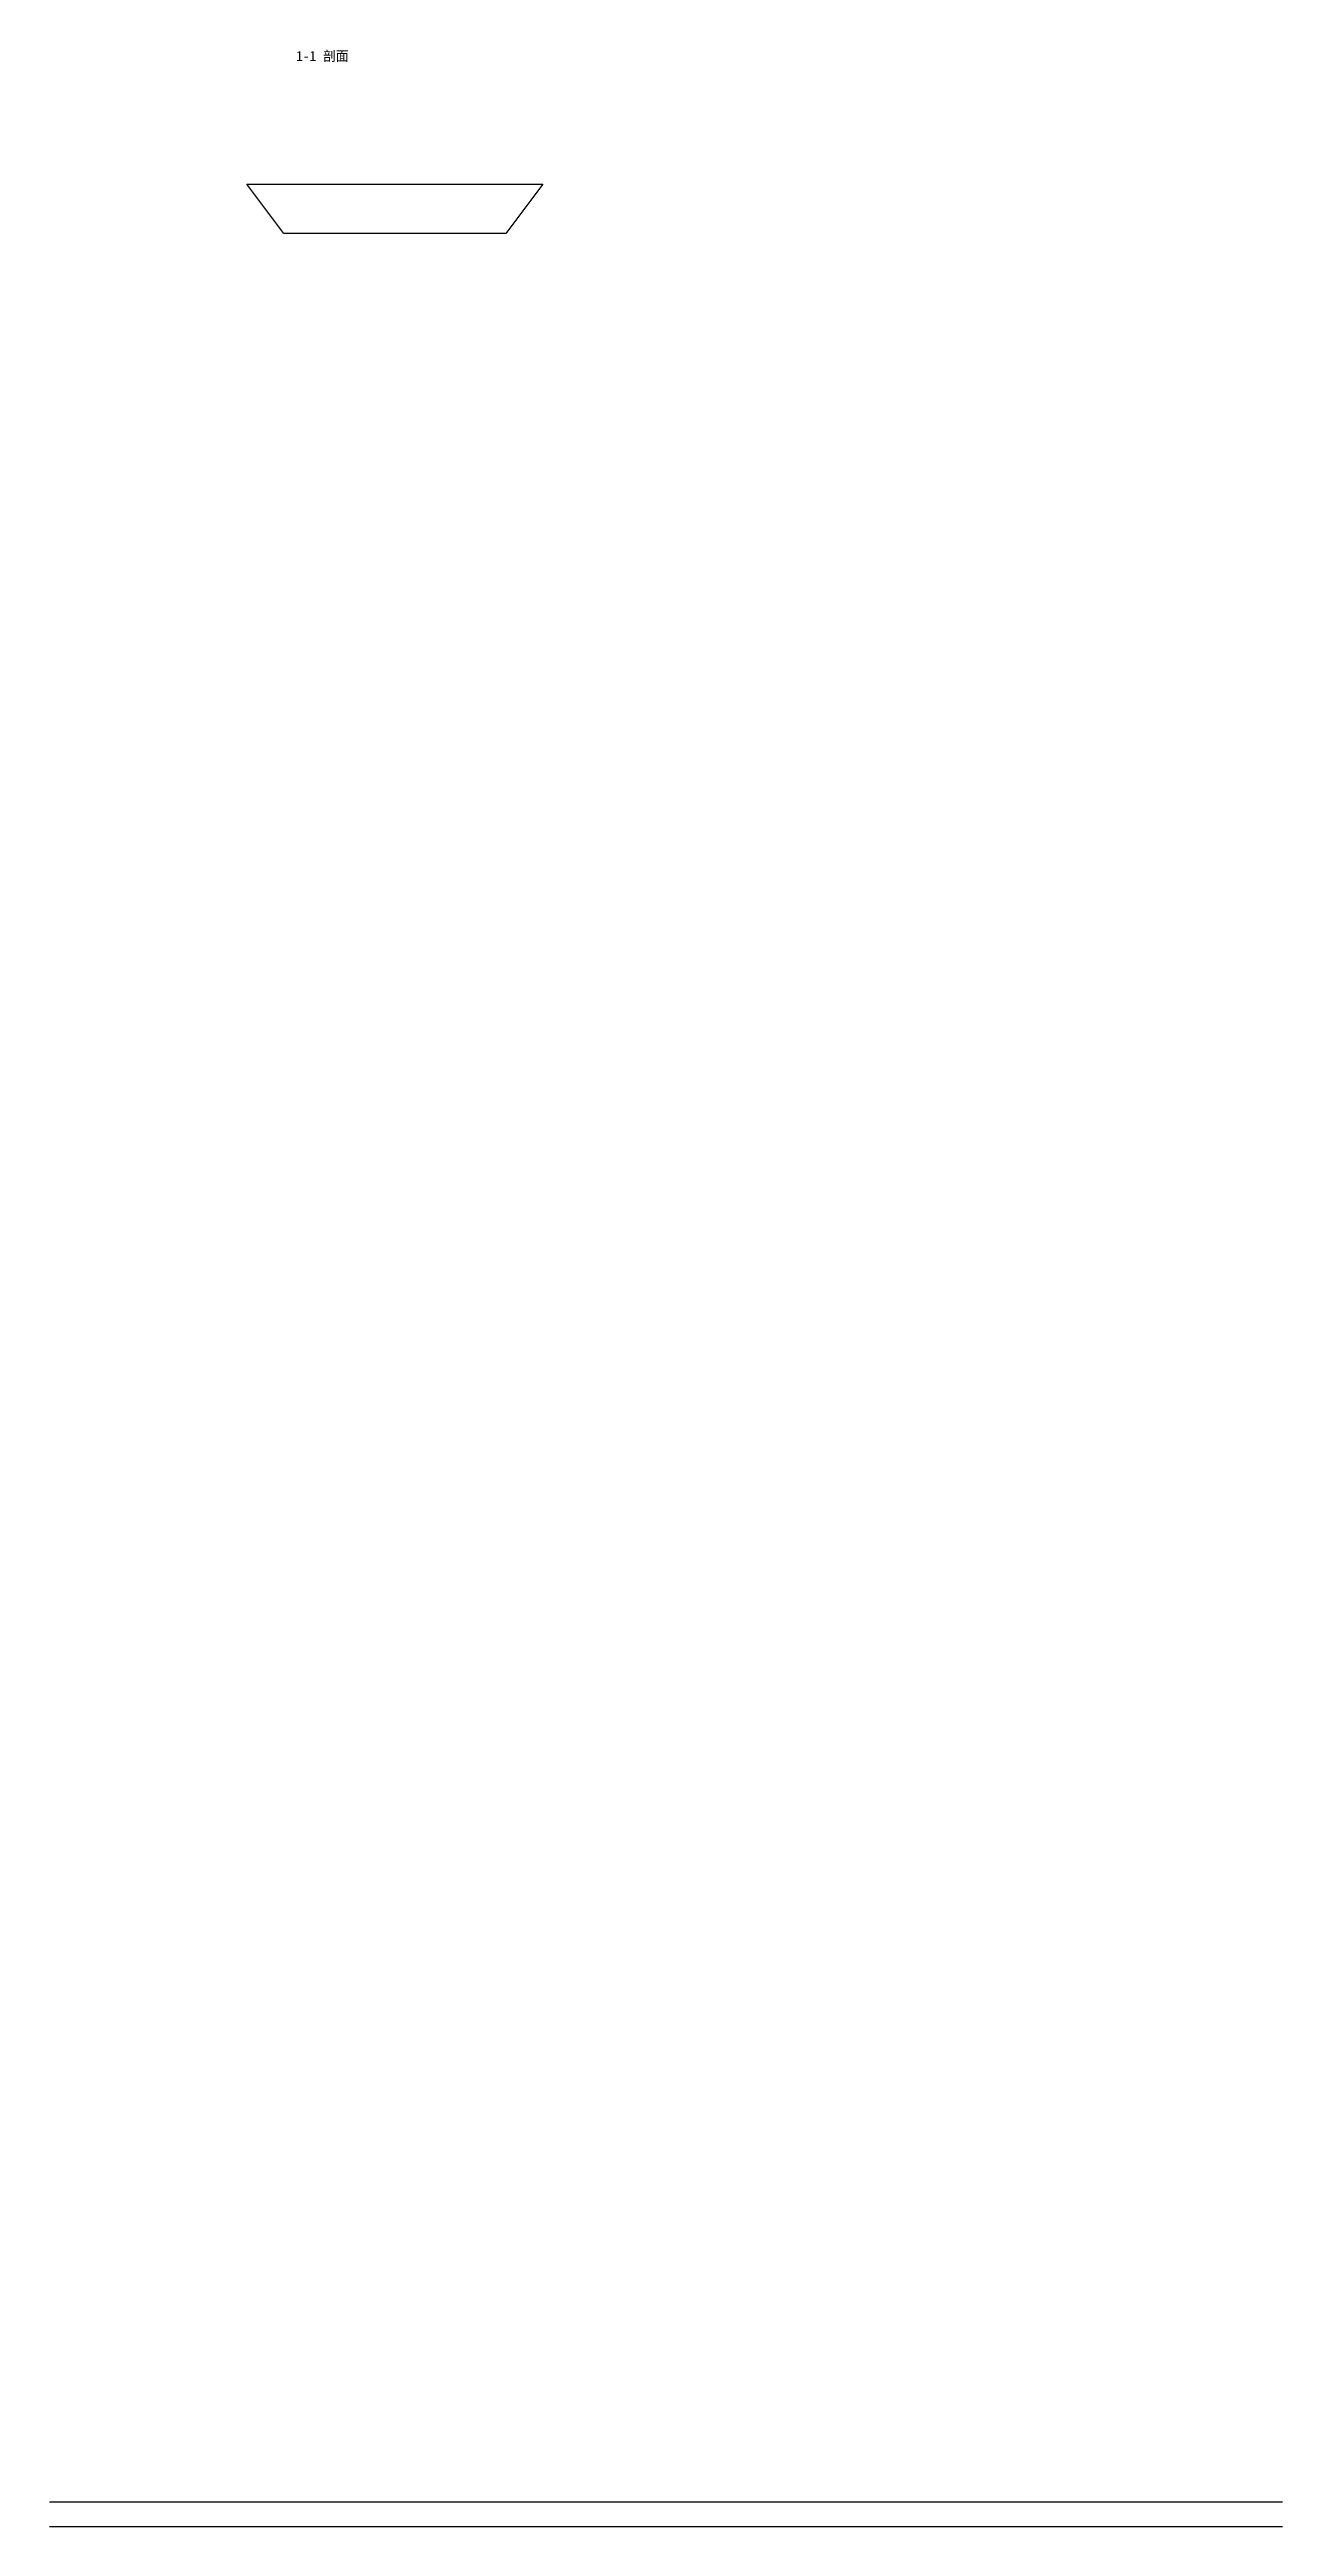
# Model space of a CAD drawing. Header units: metres. Extents: x 0 to 50000, y 0 to 100460.
import ezdxf

# ---------------------------------------------------------------- set-up
doc = ezdxf.new("R2010")
doc.units = ezdxf.units.M

msp = doc.modelspace()

# ---------------------------------------------------------------- linework, layer by layer
at = {"layer": '挡土墙'}
for p, q in [((0, 1000), (50000, 1000)), ((0, 0), (50000, 0))]:
    msp.add_line(p, q, dxfattribs=at)
at = {"layer": '挡土墙断面'}
msp.add_lwpolyline([(8000, 95000), (20000, 95000), (18500, 93000), (9500, 93000)], close=True, dxfattribs=at)

# ---------------------------------------------------------------- texts
msp.add_text('1-1 剖面', height=400).set_placement((10000, 100000))

doc.saveas('drawing.dxf')
